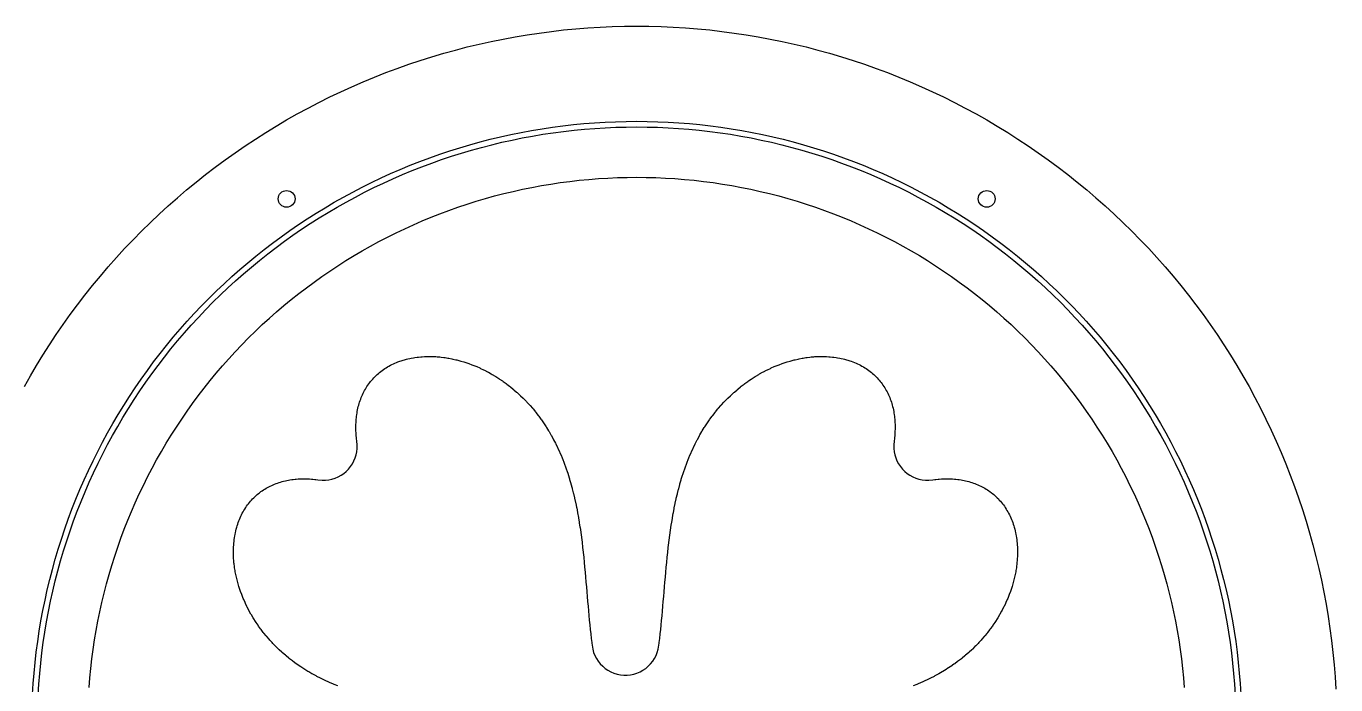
# Model space of a CAD drawing. Header units: metres. Extents: x 10 to 1210, y 10 to 2773.
# Drawn here: x 976 to 1209.8, y 1964.3 to 2082 of the extents above; entities that cross this region are included whole.
import ezdxf

# ---------------------------------------------------------------- set-up
doc = ezdxf.new("R2010")
doc.units = ezdxf.units.M
for name, color, linetype in [('ACIKLIK', 5, 'Continuous'), ('ASKI_DELIK', 6, 'Continuous'), ('CAM_SABLON', 4, 'Continuous'), ('DIS_KENAR_V91_Z3', 1, 'Continuous'), ('LAMBA_T4_Z4', 3, 'Continuous')]:
    doc.layers.add(name, color=color, linetype=linetype)

msp = doc.modelspace()

# ---------------------------------------------------------------- linework, layer by layer
at = {"layer": 'ACIKLIK'}
msp.add_lwpolyline([(987.24, 1963.84), (987.37, 1965.54), (987.54, 1967.24), (987.73, 1968.94), (987.95, 1970.64), (988.21, 1972.33), (988.49, 1974.02), (988.8, 1975.7), (989.14, 1977.38), (989.51, 1979.04), (989.91, 1980.71), (990.34, 1982.36), (990.8, 1984.01), (991.28, 1985.65), (991.8, 1987.28), (992.34, 1988.91), (992.91, 1990.52), (993.51, 1992.12), (994.14, 1993.71), (994.79, 1995.29), (995.47, 1996.86), (996.18, 1998.42), (996.92, 1999.96), (997.68, 2001.49), (998.47, 2003.01), (999.29, 2004.51), (1000.13, 2006), (1001, 2007.47), (1001.89, 2008.93), (1002.81, 2010.37), (1003.76, 2011.8), (1004.72, 2013.21), (1005.72, 2014.6), (1006.73, 2015.98), (1007.78, 2017.33), (1008.84, 2018.67), (1009.93, 2019.99), (1011.04, 2021.29), (1012.17, 2022.57), (1013.33, 2023.84), (1014.51, 2025.08), (1015.7, 2026.3), (1016.92, 2027.49), (1018.16, 2028.67), (1019.43, 2029.83), (1020.71, 2030.96), (1022.01, 2032.07), (1023.33, 2033.16), (1024.67, 2034.22), (1026.02, 2035.27), (1027.4, 2036.28), (1028.79, 2037.28), (1030.2, 2038.24), (1031.63, 2039.19), (1033.07, 2040.11), (1034.53, 2041), (1036, 2041.87), (1037.49, 2042.71), (1038.99, 2043.53), (1040.51, 2044.32), (1042.04, 2045.08), (1043.58, 2045.82), (1045.14, 2046.53), (1046.71, 2047.21), (1048.29, 2047.86), (1049.88, 2048.49), (1051.48, 2049.09), (1053.09, 2049.66), (1054.72, 2050.2), (1056.35, 2050.72), (1057.99, 2051.2), (1059.64, 2051.66), (1061.29, 2052.09), (1062.96, 2052.49), (1064.62, 2052.86), (1066.3, 2053.2), (1067.98, 2053.51), (1069.67, 2053.79), (1071.36, 2054.05), (1073.06, 2054.27), (1074.76, 2054.46), (1076.46, 2054.63), (1078.16, 2054.76), (1079.87, 2054.86), (1081.58, 2054.94), (1083.29, 2054.98), (1085, 2055), (1086.71, 2054.98), (1088.42, 2054.94), (1090.13, 2054.86), (1091.84, 2054.76), (1093.54, 2054.63), (1095.24, 2054.46), (1096.94, 2054.27), (1098.64, 2054.05), (1100.33, 2053.79), (1102.02, 2053.51), (1103.7, 2053.2), (1105.38, 2052.86), (1107.04, 2052.49), (1108.71, 2052.09), (1110.36, 2051.66), (1112.01, 2051.2), (1113.65, 2050.72), (1115.28, 2050.2), (1116.91, 2049.66), (1118.52, 2049.09), (1120.12, 2048.49), (1121.71, 2047.86), (1123.29, 2047.21), (1124.86, 2046.53), (1126.42, 2045.82), (1127.96, 2045.08), (1129.49, 2044.32), (1131.01, 2043.53), (1132.51, 2042.71), (1134, 2041.87), (1135.47, 2041), (1136.93, 2040.11), (1138.37, 2039.19), (1139.8, 2038.24), (1141.21, 2037.28), (1142.6, 2036.28), (1143.98, 2035.27), (1145.33, 2034.22), (1146.67, 2033.16), (1147.99, 2032.07), (1149.29, 2030.96), (1150.57, 2029.83), (1151.84, 2028.67), (1153.08, 2027.49), (1154.3, 2026.3), (1155.49, 2025.08), (1156.67, 2023.84), (1157.83, 2022.57), (1158.96, 2021.29), (1160.07, 2019.99), (1161.16, 2018.67), (1162.22, 2017.33), (1163.27, 2015.98), (1164.28, 2014.6), (1165.28, 2013.21), (1166.24, 2011.8), (1167.19, 2010.37), (1168.11, 2008.93), (1169, 2007.47), (1169.87, 2006), (1170.71, 2004.51), (1171.53, 2003.01), (1172.32, 2001.49), (1173.08, 1999.96), (1173.82, 1998.42), (1174.53, 1996.86), (1175.21, 1995.29), (1175.86, 1993.71), (1176.49, 1992.12), (1177.09, 1990.52), (1177.66, 1988.91), (1178.2, 1987.28), (1178.72, 1985.65), (1179.2, 1984.01), (1179.66, 1982.36), (1180.09, 1980.71), (1180.49, 1979.04), (1180.86, 1977.38), (1181.2, 1975.7), (1181.51, 1974.02), (1181.79, 1972.33), (1182.05, 1970.64), (1182.27, 1968.94), (1182.46, 1967.24), (1182.63, 1965.54), (1182.76, 1963.84)], dxfattribs=at)
at = {"layer": 'ASKI_DELIK'}
for centre in [(1022.5, 2051.14), (1147.5, 2051.14)]:
    msp.add_circle(centre, 1.5, dxfattribs=at)
at = {"layer": 'CAM_SABLON'}
msp.add_lwpolyline([(978.15, 1962.6), (978.26, 1964.46), (978.41, 1966.33), (978.59, 1968.18), (978.8, 1970.04), (979.04, 1971.89), (979.32, 1973.74), (979.63, 1975.58), (979.97, 1977.42), (980.34, 1979.25), (980.74, 1981.07), (981.18, 1982.89), (981.65, 1984.69), (982.15, 1986.49), (982.68, 1988.28), (983.24, 1990.06), (983.83, 1991.84), (984.45, 1993.6), (985.11, 1995.35), (985.79, 1997.08), (986.51, 1998.81), (987.25, 2000.52), (988.03, 2002.22), (988.83, 2003.91), (989.66, 2005.58), (990.53, 2007.23), (991.42, 2008.87), (992.34, 2010.5), (993.28, 2012.11), (994.26, 2013.7), (995.26, 2015.28), (996.29, 2016.83), (997.35, 2018.37), (998.44, 2019.89), (999.55, 2021.39), (1000.68, 2022.88), (1001.85, 2024.34), (1003.03, 2025.78), (1004.25, 2027.2), (1005.48, 2028.6), (1006.75, 2029.97), (1008.03, 2031.33), (1009.34, 2032.66), (1010.67, 2033.97), (1012.03, 2035.25), (1013.4, 2036.52), (1014.8, 2037.75), (1016.22, 2038.97), (1017.66, 2040.15), (1019.12, 2041.32), (1020.61, 2042.45), (1022.11, 2043.56), (1023.63, 2044.65), (1025.17, 2045.71), (1026.72, 2046.74), (1028.3, 2047.74), (1029.89, 2048.72), (1031.5, 2049.66), (1033.13, 2050.58), (1034.77, 2051.47), (1036.42, 2052.34), (1038.09, 2053.17), (1039.78, 2053.97), (1041.48, 2054.75), (1043.19, 2055.49), (1044.92, 2056.21), (1046.65, 2056.89), (1048.4, 2057.55), (1050.16, 2058.17), (1051.94, 2058.76), (1053.72, 2059.32), (1055.51, 2059.85), (1057.31, 2060.35), (1059.11, 2060.82), (1060.93, 2061.26), (1062.75, 2061.66), (1064.58, 2062.03), (1066.42, 2062.37), (1068.26, 2062.68), (1070.11, 2062.96), (1071.96, 2063.2), (1073.82, 2063.41), (1075.67, 2063.59), (1077.54, 2063.74), (1079.4, 2063.85), (1081.27, 2063.93), (1083.13, 2063.98), (1085, 2064), (1086.87, 2063.98), (1088.73, 2063.93), (1090.6, 2063.85), (1092.46, 2063.74), (1094.33, 2063.59), (1096.18, 2063.41), (1098.04, 2063.2), (1099.89, 2062.96), (1101.74, 2062.68), (1103.58, 2062.37), (1105.42, 2062.03), (1107.25, 2061.66), (1109.07, 2061.26), (1110.89, 2060.82), (1112.69, 2060.35), (1114.49, 2059.85), (1116.28, 2059.32), (1118.06, 2058.76), (1119.84, 2058.17), (1121.6, 2057.55), (1123.35, 2056.89), (1125.08, 2056.21), (1126.81, 2055.49), (1128.52, 2054.75), (1130.22, 2053.97), (1131.91, 2053.17), (1133.58, 2052.34), (1135.23, 2051.47), (1136.87, 2050.58), (1138.5, 2049.66), (1140.11, 2048.72), (1141.7, 2047.74), (1143.28, 2046.74), (1144.83, 2045.71), (1146.37, 2044.65), (1147.89, 2043.56), (1149.39, 2042.45), (1150.88, 2041.32), (1152.34, 2040.15), (1153.78, 2038.97), (1155.2, 2037.75), (1156.6, 2036.52), (1157.97, 2035.25), (1159.33, 2033.97), (1160.66, 2032.66), (1161.97, 2031.33), (1163.25, 2029.97), (1164.52, 2028.6), (1165.75, 2027.2), (1166.97, 2025.78), (1168.15, 2024.34), (1169.32, 2022.88), (1170.45, 2021.39), (1171.56, 2019.89), (1172.65, 2018.37), (1173.71, 2016.83), (1174.74, 2015.28), (1175.74, 2013.7), (1176.72, 2012.11), (1177.66, 2010.5), (1178.58, 2008.87), (1179.47, 2007.23), (1180.34, 2005.58), (1181.17, 2003.91), (1181.97, 2002.22), (1182.75, 2000.52), (1183.49, 1998.81), (1184.21, 1997.08), (1184.89, 1995.35), (1185.55, 1993.6), (1186.17, 1991.84), (1186.76, 1990.06), (1187.32, 1988.28), (1187.85, 1986.49), (1188.35, 1984.69), (1188.82, 1982.89), (1189.26, 1981.07), (1189.66, 1979.25), (1190.03, 1977.42), (1190.37, 1975.58), (1190.68, 1973.74), (1190.96, 1971.89), (1191.2, 1970.04), (1191.41, 1968.18), (1191.59, 1966.33), (1191.74, 1964.46), (1191.85, 1962.6)], dxfattribs=at)
at = {"layer": 'DIS_KENAR_V91_Z3'}
for points in [[(975.67, 2017.6), (976.75, 2019.5), (977.85, 2021.38), (978.99, 2023.24), (980.17, 2025.08), (981.37, 2026.9), (982.61, 2028.7), (983.87, 2030.47), (985.17, 2032.23), (986.5, 2033.96), (987.86, 2035.67), (989.24, 2037.35), (990.66, 2039.01), (992.11, 2040.64), (993.58, 2042.25), (995.08, 2043.83), (996.61, 2045.39), (998.17, 2046.92), (999.75, 2048.42), (1001.36, 2049.89), (1002.99, 2051.34), (1004.65, 2052.76), (1006.33, 2054.14), (1008.04, 2055.5), (1009.77, 2056.83), (1011.53, 2058.13), (1013.3, 2059.39), (1015.1, 2060.63), (1016.92, 2061.83), (1018.76, 2063.01), (1020.62, 2064.15), (1022.5, 2065.25), (1024.4, 2066.33), (1026.32, 2067.37), (1028.25, 2068.38), (1030.2, 2069.35), (1032.17, 2070.29), (1034.16, 2071.19), (1036.16, 2072.06), (1038.17, 2072.9), (1040.2, 2073.7), (1042.25, 2074.46), (1044.3, 2075.19), (1046.37, 2075.88), (1048.45, 2076.54), (1050.55, 2077.16), (1052.65, 2077.74), (1054.76, 2078.29), (1056.88, 2078.8), (1059.01, 2079.27), (1061.15, 2079.7), (1063.29, 2080.1), (1065.45, 2080.46), (1067.6, 2080.78), (1069.77, 2081.07), (1071.93, 2081.32), (1074.11, 2081.52), (1076.28, 2081.7), (1078.46, 2081.83), (1080.64, 2081.92), (1082.82, 2081.98), (1085, 2082), (1087.18, 2081.98), (1089.36, 2081.92), (1091.54, 2081.83), (1093.72, 2081.7), (1095.89, 2081.52), (1098.07, 2081.32), (1100.23, 2081.07), (1102.4, 2080.78), (1104.55, 2080.46), (1106.71, 2080.1), (1108.85, 2079.7), (1110.99, 2079.27), (1113.12, 2078.8), (1115.24, 2078.29), (1117.35, 2077.74), (1119.45, 2077.16), (1121.55, 2076.54), (1123.63, 2075.88), (1125.7, 2075.19), (1127.75, 2074.46), (1129.8, 2073.7), (1131.83, 2072.9), (1133.84, 2072.06), (1135.84, 2071.19), (1137.83, 2070.29), (1139.8, 2069.35), (1141.75, 2068.38), (1143.68, 2067.37), (1145.6, 2066.33), (1147.5, 2065.25), (1149.38, 2064.15), (1151.24, 2063.01), (1153.08, 2061.83), (1154.9, 2060.63), (1156.7, 2059.39), (1158.47, 2058.13), (1160.23, 2056.83), (1161.96, 2055.5), (1163.67, 2054.14), (1165.35, 2052.76), (1167.01, 2051.34), (1168.64, 2049.89), (1170.25, 2048.42), (1171.83, 2046.92), (1173.39, 2045.39), (1174.92, 2043.83), (1176.42, 2042.25), (1177.89, 2040.64), (1179.34, 2039.01), (1180.76, 2037.35), (1182.14, 2035.67), (1183.5, 2033.96), (1184.83, 2032.23), (1186.13, 2030.47), (1187.39, 2028.7), (1188.63, 2026.9), (1189.83, 2025.08), (1191.01, 2023.24), (1192.15, 2021.38), (1193.25, 2019.5), (1194.33, 2017.6), (1195.37, 2015.68), (1196.38, 2013.75), (1197.35, 2011.8), (1198.29, 2009.83), (1199.19, 2007.84), (1200.06, 2005.84), (1200.9, 2003.83), (1201.7, 2001.8), (1202.46, 1999.75), (1203.19, 1997.7), (1203.88, 1995.63), (1204.54, 1993.55), (1205.16, 1991.45), (1205.74, 1989.35), (1206.29, 1987.24), (1206.8, 1985.12), (1207.27, 1982.99), (1207.7, 1980.85), (1208.1, 1978.71), (1208.46, 1976.55), (1208.78, 1974.4), (1209.07, 1972.23), (1209.32, 1970.07), (1209.52, 1967.89), (1209.7, 1965.72), (1209.83, 1963.54)], [(1031.63, 1964.12), (1030.96, 1964.39), (1030.84, 1964.44), (1030.18, 1964.72), (1030.05, 1964.78), (1029.41, 1965.07), (1029.28, 1965.13), (1028.65, 1965.44), (1028.52, 1965.51), (1027.9, 1965.83), (1027.77, 1965.9), (1027.16, 1966.23), (1027.03, 1966.3), (1026.44, 1966.64), (1026.31, 1966.72), (1025.73, 1967.08), (1025.6, 1967.16), (1025.03, 1967.53), (1024.9, 1967.62), (1024.35, 1968), (1024.22, 1968.09), (1023.69, 1968.48), (1023.55, 1968.58), (1023.03, 1968.99), (1022.9, 1969.09), (1022.4, 1969.5), (1022.27, 1969.61), (1021.78, 1970.04), (1021.65, 1970.15), (1021.18, 1970.59), (1021.06, 1970.7), (1020.6, 1971.15), (1020.47, 1971.27), (1020.03, 1971.73), (1019.91, 1971.85), (1019.48, 1972.32), (1019.37, 1972.45), (1018.96, 1972.93), (1018.84, 1973.06), (1018.45, 1973.54), (1018.34, 1973.68), (1017.96, 1974.18), (1017.86, 1974.32), (1017.49, 1974.82), (1017.39, 1974.96), (1017.05, 1975.47), (1016.95, 1975.62), (1016.62, 1976.13), (1016.53, 1976.29), (1016.22, 1976.8), (1016.13, 1976.96), (1015.84, 1977.48), (1015.75, 1977.64), (1015.48, 1978.17), (1015.4, 1978.34), (1015.15, 1978.87), (1015.07, 1979.03), (1014.83, 1979.56), (1014.76, 1979.73), (1014.55, 1980.27), (1014.48, 1980.44), (1014.28, 1980.97), (1014.22, 1981.15), (1014.04, 1981.68), (1013.98, 1981.87), (1013.83, 1982.39), (1013.77, 1982.58), (1013.64, 1983.1), (1013.59, 1983.29), (1013.47, 1983.81), (1013.43, 1984.01), (1013.33, 1984.52), (1013.29, 1984.72), (1013.21, 1985.22), (1013.18, 1985.43), (1013.12, 1985.92), (1013.1, 1986.13), (1013.06, 1986.62), (1013.04, 1986.83), (1013.02, 1987.31), (1013.01, 1987.53), (1013, 1987.99), (1013, 1988.21), (1013.01, 1988.66), (1013.02, 1988.89), (1013.05, 1989.32), (1013.07, 1989.56), (1013.11, 1989.98), (1013.14, 1990.22), (1013.19, 1990.62), (1013.23, 1990.86), (1013.3, 1991.25), (1013.35, 1991.49), (1013.43, 1991.86), (1013.5, 1992.11), (1013.59, 1992.46), (1013.67, 1992.72), (1013.77, 1993.05), (1013.86, 1993.31), (1013.98, 1993.62), (1014.08, 1993.88), (1014.21, 1994.17), (1014.33, 1994.43), (1014.46, 1994.71), (1014.59, 1994.97), (1014.73, 1995.23), (1014.88, 1995.48), (1015.03, 1995.73), (1015.19, 1995.98), (1015.35, 1996.21), (1015.52, 1996.45), (1015.68, 1996.67), (1015.87, 1996.91), (1016.04, 1997.11), (1016.25, 1997.34), (1016.42, 1997.53), (1016.64, 1997.75), (1016.82, 1997.92), (1017.05, 1998.13), (1017.24, 1998.3), (1017.48, 1998.5), (1017.67, 1998.65), (1017.92, 1998.84), (1018.13, 1998.98), (1018.38, 1999.15), (1018.6, 1999.29), (1018.85, 1999.44), (1019.08, 1999.57), (1019.34, 1999.71), (1019.58, 1999.83), (1019.85, 1999.96), (1020.1, 2000.07), (1020.36, 2000.18), (1020.63, 2000.28), (1020.89, 2000.37), (1021.17, 2000.47), (1021.42, 2000.55), (1021.72, 2000.63), (1021.97, 2000.7), (1022.28, 2000.77), (1022.52, 2000.83), (1022.84, 2000.89), (1023.09, 2000.93), (1023.42, 2000.98), (1023.66, 2001.01), (1024, 2001.05), (1024.23, 2001.08), (1024.59, 2001.1), (1024.81, 2001.11), (1025.18, 2001.13), (1025.39, 2001.13), (1025.78, 2001.14), (1025.98, 2001.13), (1026.37, 2001.12), (1026.57, 2001.11), (1026.97, 2001.09), (1027.15, 2001.07), (1027.56, 2001.03), (1027.74, 2001.01), (1028.06, 2000.97), (1028.87, 2000.9), (1029.45, 2000.9), (1030.03, 2000.96), (1030.6, 2001.08), (1031.15, 2001.25), (1031.69, 2001.48), (1032.21, 2001.75), (1032.69, 2002.08), (1033.14, 2002.45), (1033.55, 2002.86), (1033.92, 2003.31), (1034.25, 2003.79), (1034.52, 2004.31), (1034.75, 2004.85), (1034.92, 2005.4), (1035.04, 2005.97), (1035.1, 2006.55), (1035.1, 2007.14), (1035.03, 2007.89), (1034.99, 2008.26), (1034.97, 2008.44), (1034.93, 2008.85), (1034.91, 2009.03), (1034.89, 2009.43), (1034.88, 2009.63), (1034.87, 2010.02), (1034.86, 2010.22), (1034.87, 2010.61), (1034.87, 2010.82), (1034.89, 2011.19), (1034.9, 2011.41), (1034.92, 2011.77), (1034.95, 2012), (1034.99, 2012.34), (1035.02, 2012.58), (1035.07, 2012.91), (1035.11, 2013.16), (1035.17, 2013.48), (1035.23, 2013.72), (1035.3, 2014.03), (1035.37, 2014.28), (1035.45, 2014.58), (1035.53, 2014.83), (1035.63, 2015.11), (1035.72, 2015.37), (1035.82, 2015.64), (1035.93, 2015.9), (1036.04, 2016.15), (1036.17, 2016.42), (1036.29, 2016.66), (1036.43, 2016.92), (1036.56, 2017.15), (1036.71, 2017.4), (1036.85, 2017.62), (1037.02, 2017.87), (1037.16, 2018.08), (1037.35, 2018.33), (1037.5, 2018.52), (1037.7, 2018.76), (1037.87, 2018.95), (1038.08, 2019.18), (1038.25, 2019.36), (1038.47, 2019.58), (1038.66, 2019.75), (1038.89, 2019.96), (1039.09, 2020.13), (1039.33, 2020.32), (1039.55, 2020.48), (1039.79, 2020.65), (1040.02, 2020.81), (1040.27, 2020.97), (1040.52, 2021.12), (1040.77, 2021.27), (1041.03, 2021.41), (1041.29, 2021.54), (1041.57, 2021.67), (1041.83, 2021.79), (1042.12, 2021.92), (1042.38, 2022.02), (1042.69, 2022.14), (1042.95, 2022.23), (1043.28, 2022.33), (1043.54, 2022.41), (1043.89, 2022.5), (1044.14, 2022.57), (1044.51, 2022.65), (1044.75, 2022.7), (1045.14, 2022.77), (1045.38, 2022.81), (1045.78, 2022.86), (1046.02, 2022.89), (1046.44, 2022.93), (1046.68, 2022.95), (1047.11, 2022.98), (1047.34, 2022.99), (1047.79, 2023), (1048.01, 2023), (1048.47, 2022.99), (1048.69, 2022.98), (1049.17, 2022.96), (1049.38, 2022.94), (1049.87, 2022.9), (1050.08, 2022.88), (1050.57, 2022.82), (1050.78, 2022.79), (1051.28, 2022.71), (1051.48, 2022.67), (1051.99, 2022.57), (1052.19, 2022.53), (1052.71, 2022.41), (1052.9, 2022.36), (1053.42, 2022.23), (1053.61, 2022.17), (1054.13, 2022.02), (1054.32, 2021.96), (1054.85, 2021.78), (1055.03, 2021.72), (1055.56, 2021.52), (1055.73, 2021.45), (1056.27, 2021.24), (1056.44, 2021.17), (1056.97, 2020.93), (1057.13, 2020.85), (1057.66, 2020.6), (1057.83, 2020.52), (1058.36, 2020.25), (1058.52, 2020.16), (1059.04, 2019.87), (1059.2, 2019.78), (1059.71, 2019.47), (1059.87, 2019.38), (1060.38, 2019.05), (1060.53, 2018.95), (1061.04, 2018.61), (1061.18, 2018.51), (1061.68, 2018.14), (1061.82, 2018.04), (1062.32, 2017.66), (1062.46, 2017.55), (1062.94, 2017.16), (1063.07, 2017.04), (1063.55, 2016.63), (1063.68, 2016.52), (1064.15, 2016.09), (1064.27, 2015.97), (1064.73, 2015.53), (1064.85, 2015.4), (1065.3, 2014.94), (1065.41, 2014.82), (1065.85, 2014.35), (1065.96, 2014.22), (1066.39, 2013.73), (1066.5, 2013.6), (1066.91, 2013.1), (1067.01, 2012.97), (1067.42, 2012.45), (1067.52, 2012.31), (1067.91, 2011.78), (1068, 2011.65), (1068.38, 2011.1), (1068.47, 2010.97), (1068.84, 2010.4), (1068.92, 2010.27), (1069.28, 2009.69), (1069.36, 2009.56), (1069.7, 2008.97), (1069.77, 2008.84), (1070.1, 2008.23), (1070.17, 2008.1), (1070.49, 2007.48), (1070.56, 2007.35), (1070.87, 2006.72), (1070.93, 2006.59), (1071.22, 2005.95), (1071.28, 2005.82), (1071.56, 2005.16), (1071.61, 2005.04), (1071.88, 2004.37), (1071.93, 2004.25), (1072.19, 2003.56), (1072.23, 2003.45), (1072.48, 2002.75), (1072.52, 2002.64), (1072.74, 2001.97), (1072.77, 2001.87), (1073, 2001.14), (1073.03, 2001.03), (1073.24, 2000.3), (1073.27, 2000.2), (1073.48, 1999.45), (1073.5, 1999.35), (1073.69, 1998.6), (1073.72, 1998.5), (1073.9, 1997.74), (1073.92, 1997.65), (1074.09, 1996.87), (1074.11, 1996.79), (1074.27, 1996), (1074.29, 1995.92), (1074.44, 1995.12), (1074.45, 1995.05), (1074.6, 1994.24), (1074.61, 1994.17), (1074.74, 1993.36), (1074.75, 1993.29), (1074.88, 1992.47), (1074.89, 1992.41), (1075.01, 1991.58), (1075.02, 1991.53), (1075.13, 1990.69), (1075.14, 1990.64), (1075.24, 1989.8), (1075.25, 1989.76), (1075.35, 1988.91), (1075.35, 1988.87), (1075.45, 1988.02), (1075.45, 1987.98), (1075.54, 1987.13), (1075.54, 1987.09), (1075.63, 1986.24), (1075.63, 1986.21), (1075.71, 1985.35), (1075.71, 1985.32), (1075.79, 1984.46), (1075.79, 1984.44), (1075.87, 1983.57), (1075.87, 1983.56), (1075.95, 1982.69), (1075.95, 1982.68), (1076.02, 1981.82), (1076.09, 1980.94), (1076.17, 1980.08), (1076.24, 1979.23), (1076.31, 1978.38), (1076.38, 1977.54), (1076.46, 1976.7), (1076.54, 1975.87), (1076.62, 1975.05), (1076.7, 1974.23), (1076.71, 1974.19), (1076.79, 1973.43), (1076.8, 1973.38), (1076.88, 1972.64), (1076.89, 1972.58), (1076.98, 1971.85), (1076.98, 1971.79), (1077.03, 1971.43), (1077.16, 1970.69), (1077.32, 1970.12), (1077.54, 1969.56), (1077.82, 1969.03), (1078.14, 1968.53), (1078.51, 1968.07), (1078.93, 1967.64), (1079.39, 1967.26), (1079.88, 1966.92), (1080.4, 1966.64), (1080.95, 1966.41), (1081.52, 1966.23), (1082.11, 1966.11), (1082.7, 1966.05), (1083.3, 1966.05), (1083.89, 1966.11), (1084.48, 1966.23), (1085.05, 1966.41), (1085.6, 1966.64), (1086.12, 1966.92), (1086.61, 1967.26), (1087.07, 1967.64), (1087.49, 1968.07), (1087.86, 1968.53), (1088.18, 1969.03), (1088.46, 1969.56), (1088.68, 1970.12), (1088.84, 1970.69), (1088.97, 1971.43), (1089.02, 1971.79), (1089.02, 1971.85), (1089.11, 1972.58), (1089.12, 1972.64), (1089.2, 1973.38), (1089.21, 1973.43), (1089.29, 1974.19), (1089.3, 1974.23), (1089.38, 1975), (1089.46, 1975.83), (1089.54, 1976.66), (1089.61, 1977.5), (1089.69, 1978.35), (1089.76, 1979.21), (1089.83, 1980.07), (1089.91, 1980.94), (1089.98, 1981.81), (1090.05, 1982.68), (1090.05, 1982.68), (1090.13, 1983.55), (1090.13, 1983.56), (1090.2, 1984.42), (1090.21, 1984.44), (1090.28, 1985.3), (1090.29, 1985.32), (1090.37, 1986.18), (1090.37, 1986.21), (1090.45, 1987.06), (1090.46, 1987.1), (1090.55, 1987.95), (1090.55, 1987.98), (1090.64, 1988.83), (1090.65, 1988.87), (1090.75, 1989.71), (1090.75, 1989.76), (1090.86, 1990.6), (1090.86, 1990.65), (1090.98, 1991.48), (1090.98, 1991.53), (1091.1, 1992.36), (1091.11, 1992.42), (1091.24, 1993.23), (1091.25, 1993.3), (1091.38, 1994.11), (1091.39, 1994.18), (1091.53, 1994.98), (1091.55, 1995.05), (1091.7, 1995.85), (1091.71, 1995.93), (1091.87, 1996.71), (1091.89, 1996.79), (1092.06, 1997.57), (1092.08, 1997.66), (1092.26, 1998.42), (1092.28, 1998.51), (1092.47, 1999.27), (1092.5, 1999.36), (1092.7, 2000.11), (1092.73, 2000.21), (1092.94, 2000.94), (1092.97, 2001.05), (1093.2, 2001.77), (1093.23, 2001.88), (1093.48, 2002.63), (1093.52, 2002.75), (1093.77, 2003.45), (1093.81, 2003.56), (1094.07, 2004.25), (1094.12, 2004.37), (1094.39, 2005.04), (1094.44, 2005.16), (1094.72, 2005.82), (1094.78, 2005.95), (1095.07, 2006.59), (1095.13, 2006.72), (1095.44, 2007.35), (1095.51, 2007.48), (1095.83, 2008.1), (1095.9, 2008.23), (1096.23, 2008.84), (1096.3, 2008.97), (1096.64, 2009.56), (1096.72, 2009.69), (1097.08, 2010.27), (1097.16, 2010.4), (1097.53, 2010.97), (1097.62, 2011.1), (1098, 2011.65), (1098.09, 2011.78), (1098.48, 2012.31), (1098.58, 2012.45), (1098.99, 2012.97), (1099.09, 2013.1), (1099.5, 2013.6), (1099.61, 2013.73), (1100.04, 2014.22), (1100.15, 2014.35), (1100.59, 2014.82), (1100.7, 2014.94), (1101.15, 2015.4), (1101.27, 2015.53), (1101.73, 2015.97), (1101.85, 2016.09), (1102.32, 2016.52), (1102.45, 2016.63), (1102.93, 2017.04), (1103.06, 2017.16), (1103.54, 2017.55), (1103.68, 2017.66), (1104.18, 2018.04), (1104.32, 2018.14), (1104.82, 2018.51), (1104.96, 2018.61), (1105.47, 2018.95), (1105.62, 2019.05), (1106.13, 2019.38), (1106.29, 2019.47), (1106.8, 2019.78), (1106.96, 2019.87), (1107.48, 2020.16), (1107.64, 2020.25), (1108.17, 2020.52), (1108.34, 2020.6), (1108.87, 2020.85), (1109.03, 2020.93), (1109.56, 2021.17), (1109.73, 2021.24), (1110.27, 2021.45), (1110.44, 2021.52), (1110.97, 2021.72), (1111.15, 2021.78), (1111.68, 2021.96), (1111.87, 2022.02), (1112.39, 2022.17), (1112.58, 2022.23), (1113.1, 2022.36), (1113.29, 2022.41), (1113.81, 2022.53), (1114.01, 2022.57), (1114.52, 2022.67), (1114.72, 2022.71), (1115.22, 2022.79), (1115.43, 2022.82), (1115.92, 2022.88), (1116.13, 2022.9), (1116.62, 2022.94), (1116.83, 2022.96), (1117.31, 2022.98), (1117.53, 2022.99), (1117.99, 2023), (1118.21, 2023), (1118.66, 2022.99), (1118.89, 2022.98), (1119.32, 2022.95), (1119.56, 2022.93), (1119.98, 2022.89), (1120.22, 2022.86), (1120.62, 2022.81), (1120.86, 2022.77), (1121.25, 2022.7), (1121.49, 2022.65), (1121.86, 2022.57), (1122.11, 2022.5), (1122.46, 2022.41), (1122.72, 2022.33), (1123.05, 2022.23), (1123.31, 2022.14), (1123.62, 2022.02), (1123.88, 2021.92), (1124.17, 2021.79), (1124.43, 2021.67), (1124.71, 2021.54), (1124.97, 2021.41), (1125.23, 2021.27), (1125.48, 2021.12), (1125.73, 2020.97), (1125.98, 2020.81), (1126.21, 2020.65), (1126.45, 2020.48), (1126.67, 2020.32), (1126.91, 2020.13), (1127.11, 2019.96), (1127.34, 2019.75), (1127.53, 2019.58), (1127.75, 2019.36), (1127.92, 2019.18), (1128.13, 2018.95), (1128.3, 2018.76), (1128.5, 2018.52), (1128.65, 2018.33), (1128.84, 2018.08), (1128.98, 2017.87), (1129.15, 2017.62), (1129.29, 2017.4), (1129.44, 2017.15), (1129.57, 2016.92), (1129.71, 2016.66), (1129.83, 2016.42), (1129.96, 2016.15), (1130.07, 2015.9), (1130.18, 2015.64), (1130.28, 2015.37), (1130.37, 2015.11), (1130.47, 2014.83), (1130.55, 2014.58), (1130.63, 2014.28), (1130.7, 2014.03), (1130.77, 2013.72), (1130.83, 2013.48), (1130.89, 2013.16), (1130.93, 2012.91), (1130.98, 2012.58), (1131.01, 2012.34), (1131.05, 2012), (1131.08, 2011.77), (1131.1, 2011.41), (1131.11, 2011.19), (1131.13, 2010.82), (1131.13, 2010.61), (1131.14, 2010.22), (1131.13, 2010.02), (1131.12, 2009.63), (1131.11, 2009.43), (1131.09, 2009.03), (1131.07, 2008.85), (1131.03, 2008.44), (1131.01, 2008.26), (1130.97, 2007.94), (1130.9, 2007.13), (1130.9, 2006.55), (1130.96, 2005.97), (1131.08, 2005.4), (1131.25, 2004.85), (1131.48, 2004.31), (1131.75, 2003.79), (1132.08, 2003.31), (1132.45, 2002.86), (1132.86, 2002.45), (1133.31, 2002.08), (1133.79, 2001.75), (1134.31, 2001.48), (1134.85, 2001.25), (1135.4, 2001.08), (1135.97, 2000.96), (1136.55, 2000.9), (1137.14, 2000.9), (1137.89, 2000.97), (1138.26, 2001.01), (1138.44, 2001.03), (1138.85, 2001.07), (1139.03, 2001.09), (1139.43, 2001.11), (1139.63, 2001.12), (1140.02, 2001.13), (1140.22, 2001.14), (1140.61, 2001.13), (1140.82, 2001.13), (1141.19, 2001.11), (1141.41, 2001.1), (1141.77, 2001.08), (1142, 2001.05), (1142.34, 2001.01), (1142.58, 2000.98), (1142.91, 2000.93), (1143.16, 2000.89), (1143.48, 2000.83), (1143.72, 2000.77), (1144.03, 2000.7), (1144.28, 2000.63), (1144.58, 2000.55), (1144.83, 2000.47), (1145.11, 2000.37), (1145.37, 2000.28), (1145.64, 2000.18), (1145.9, 2000.07), (1146.15, 1999.96), (1146.42, 1999.83), (1146.66, 1999.71), (1146.92, 1999.57), (1147.15, 1999.44), (1147.4, 1999.29), (1147.62, 1999.15), (1147.87, 1998.98), (1148.08, 1998.84), (1148.33, 1998.65), (1148.52, 1998.5), (1148.76, 1998.3), (1148.95, 1998.13), (1149.18, 1997.92), (1149.36, 1997.75), (1149.58, 1997.53), (1149.75, 1997.34), (1149.96, 1997.11), (1150.13, 1996.91), (1150.32, 1996.67), (1150.48, 1996.45), (1150.65, 1996.21), (1150.81, 1995.98), (1150.97, 1995.73), (1151.12, 1995.48), (1151.27, 1995.23), (1151.41, 1994.97), (1151.54, 1994.71), (1151.67, 1994.43), (1151.79, 1994.17), (1151.92, 1993.88), (1152.02, 1993.62), (1152.14, 1993.31), (1152.23, 1993.05), (1152.33, 1992.72), (1152.41, 1992.46), (1152.5, 1992.11), (1152.57, 1991.86), (1152.65, 1991.49), (1152.7, 1991.25), (1152.77, 1990.86), (1152.81, 1990.62), (1152.86, 1990.22), (1152.89, 1989.98), (1152.93, 1989.56), (1152.95, 1989.32), (1152.98, 1988.89), (1152.99, 1988.66), (1153, 1988.21), (1153, 1987.99), (1152.99, 1987.53), (1152.98, 1987.31), (1152.96, 1986.83), (1152.94, 1986.62), (1152.9, 1986.13), (1152.88, 1985.92), (1152.82, 1985.43), (1152.79, 1985.22), (1152.71, 1984.72), (1152.67, 1984.52), (1152.57, 1984.01), (1152.53, 1983.81), (1152.41, 1983.29), (1152.36, 1983.1), (1152.23, 1982.58), (1152.17, 1982.39), (1152.02, 1981.87), (1151.96, 1981.68), (1151.78, 1981.15), (1151.72, 1980.97), (1151.52, 1980.44), (1151.45, 1980.27), (1151.24, 1979.73), (1151.17, 1979.56), (1150.93, 1979.03), (1150.85, 1978.87), (1150.6, 1978.34), (1150.52, 1978.17), (1150.25, 1977.64), (1150.16, 1977.48), (1149.87, 1976.96), (1149.78, 1976.8), (1149.47, 1976.29), (1149.38, 1976.13), (1149.05, 1975.62), (1148.95, 1975.47), (1148.61, 1974.96), (1148.51, 1974.82), (1148.14, 1974.32), (1148.04, 1974.18), (1147.66, 1973.68), (1147.55, 1973.54), (1147.16, 1973.06), (1147.04, 1972.93), (1146.63, 1972.45), (1146.52, 1972.32), (1146.09, 1971.85), (1145.97, 1971.73), (1145.53, 1971.27), (1145.4, 1971.15), (1144.94, 1970.7), (1144.82, 1970.59), (1144.35, 1970.15), (1144.22, 1970.04), (1143.73, 1969.61), (1143.6, 1969.5), (1143.1, 1969.09), (1142.97, 1968.99), (1142.45, 1968.58), (1142.31, 1968.48), (1141.78, 1968.09), (1141.65, 1968), (1141.1, 1967.62), (1140.97, 1967.53), (1140.4, 1967.16), (1140.27, 1967.08), (1139.69, 1966.72), (1139.56, 1966.64), (1138.97, 1966.3), (1138.84, 1966.23), (1138.23, 1965.9), (1138.1, 1965.83), (1137.48, 1965.51), (1137.35, 1965.44), (1136.72, 1965.13), (1136.59, 1965.07), (1135.95, 1964.78), (1135.82, 1964.72), (1135.16, 1964.44), (1135.04, 1964.39), (1134.37, 1964.12)]]:
    msp.add_lwpolyline(points, dxfattribs=at)
at = {"layer": 'LAMBA_T4_Z4'}
msp.add_lwpolyline([(977.15, 1962.65), (977.26, 1964.53), (977.41, 1966.41), (977.59, 1968.29), (977.81, 1970.16), (978.05, 1972.03), (978.33, 1973.89), (978.64, 1975.75), (978.98, 1977.61), (979.36, 1979.45), (979.77, 1981.29), (980.21, 1983.13), (980.68, 1984.95), (981.18, 1986.77), (981.72, 1988.58), (982.29, 1990.37), (982.88, 1992.16), (983.51, 1993.94), (984.17, 1995.7), (984.86, 1997.46), (985.59, 1999.2), (986.34, 2000.93), (987.12, 2002.64), (987.93, 2004.34), (988.77, 2006.03), (989.64, 2007.7), (990.54, 2009.36), (991.47, 2011), (992.43, 2012.62), (993.41, 2014.23), (994.42, 2015.82), (995.46, 2017.39), (996.53, 2018.95), (997.63, 2020.48), (998.75, 2022), (999.9, 2023.49), (1001.07, 2024.97), (1002.27, 2026.42), (1003.49, 2027.85), (1004.74, 2029.27), (1006.01, 2030.66), (1007.31, 2032.02), (1008.63, 2033.37), (1009.98, 2034.69), (1011.34, 2035.99), (1012.73, 2037.26), (1014.15, 2038.51), (1015.58, 2039.73), (1017.03, 2040.93), (1018.51, 2042.1), (1020, 2043.25), (1021.52, 2044.37), (1023.05, 2045.47), (1024.61, 2046.54), (1026.18, 2047.58), (1027.77, 2048.59), (1029.38, 2049.57), (1031, 2050.53), (1032.64, 2051.46), (1034.3, 2052.36), (1035.97, 2053.23), (1037.66, 2054.07), (1039.36, 2054.88), (1041.07, 2055.66), (1042.8, 2056.41), (1044.54, 2057.14), (1046.3, 2057.83), (1048.06, 2058.49), (1049.84, 2059.12), (1051.63, 2059.71), (1053.42, 2060.28), (1055.23, 2060.82), (1057.05, 2061.32), (1058.87, 2061.79), (1060.71, 2062.23), (1062.55, 2062.64), (1064.39, 2063.02), (1066.25, 2063.36), (1068.11, 2063.67), (1069.97, 2063.95), (1071.84, 2064.19), (1073.71, 2064.41), (1075.59, 2064.59), (1077.47, 2064.74), (1079.35, 2064.85), (1081.23, 2064.93), (1083.12, 2064.98), (1085, 2065), (1086.88, 2064.98), (1088.77, 2064.93), (1090.65, 2064.85), (1092.53, 2064.74), (1094.41, 2064.59), (1096.29, 2064.41), (1098.16, 2064.19), (1100.03, 2063.95), (1101.89, 2063.67), (1103.75, 2063.36), (1105.61, 2063.02), (1107.45, 2062.64), (1109.29, 2062.23), (1111.13, 2061.79), (1112.95, 2061.32), (1114.77, 2060.82), (1116.58, 2060.28), (1118.37, 2059.71), (1120.16, 2059.12), (1121.94, 2058.49), (1123.7, 2057.83), (1125.46, 2057.14), (1127.2, 2056.41), (1128.93, 2055.66), (1130.64, 2054.88), (1132.34, 2054.07), (1134.03, 2053.23), (1135.7, 2052.36), (1137.36, 2051.46), (1139, 2050.53), (1140.62, 2049.57), (1142.23, 2048.59), (1143.82, 2047.58), (1145.39, 2046.54), (1146.95, 2045.47), (1148.48, 2044.37), (1150, 2043.25), (1151.49, 2042.1), (1152.97, 2040.93), (1154.42, 2039.73), (1155.85, 2038.51), (1157.27, 2037.26), (1158.66, 2035.99), (1160.02, 2034.69), (1161.37, 2033.37), (1162.69, 2032.02), (1163.99, 2030.66), (1165.26, 2029.27), (1166.51, 2027.85), (1167.73, 2026.42), (1168.93, 2024.97), (1170.1, 2023.49), (1171.25, 2022), (1172.37, 2020.48), (1173.47, 2018.95), (1174.54, 2017.39), (1175.58, 2015.82), (1176.59, 2014.23), (1177.57, 2012.62), (1178.53, 2011), (1179.46, 2009.36), (1180.36, 2007.7), (1181.23, 2006.03), (1182.07, 2004.34), (1182.88, 2002.64), (1183.66, 2000.93), (1184.41, 1999.2), (1185.14, 1997.46), (1185.83, 1995.7), (1186.49, 1993.94), (1187.12, 1992.16), (1187.71, 1990.37), (1188.28, 1988.58), (1188.82, 1986.77), (1189.32, 1984.95), (1189.79, 1983.13), (1190.23, 1981.29), (1190.64, 1979.45), (1191.02, 1977.61), (1191.36, 1975.75), (1191.67, 1973.89), (1191.95, 1972.03), (1192.19, 1970.16), (1192.41, 1968.29), (1192.59, 1966.41), (1192.74, 1964.53), (1192.85, 1962.65)], dxfattribs=at)

doc.saveas('drawing.dxf')
